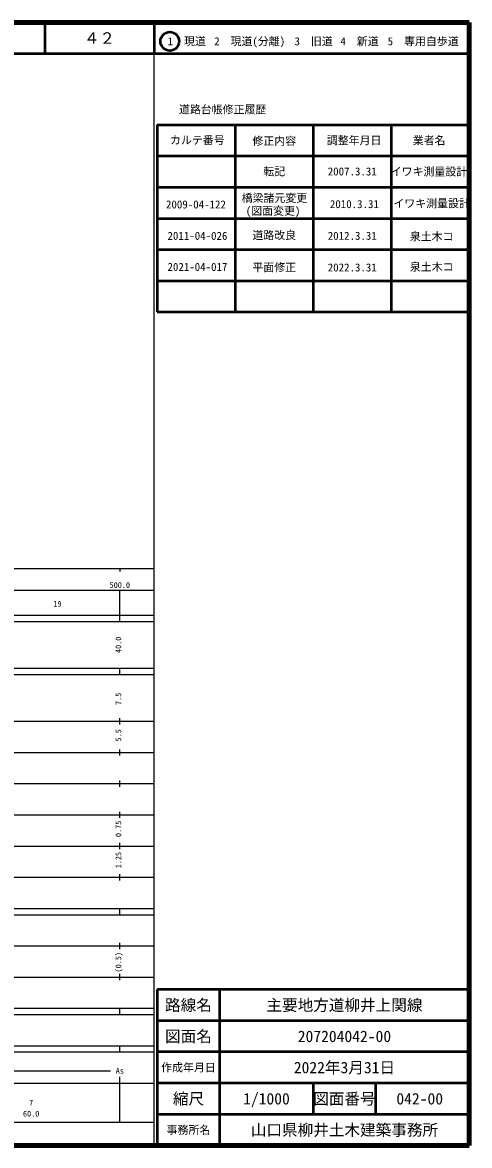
# Model space of a CAD drawing. Units: millimetres on the paper, enlarged 1000 times. Extents: x 40000 to 680090, y 20000 to 380000.
# Drawn here: x 536801 to 680090, y 20000 to 380000 of the extents above; entities that cross this region are included whole.
import ezdxf
from ezdxf.enums import TextEntityAlignment as Align

# ---------------------------------------------------------------- set-up
doc = ezdxf.new("R2010")
doc.units = ezdxf.units.MM
doc.header["$LTSCALE"] = 1000
for name, color, linetype, lineweight in [('M-TTL', 2, 'Continuous', 140), ('M-TTL-BAND', 7, 'Continuous', 25), ('M-TTL-FRAM', 2, 'Continuous', 50), ('M-TTL-LINE', 7, 'Continuous', 50)]:
    doc.layers.add(name, color=color, linetype=linetype, lineweight=lineweight)
doc.layers.add('M-TTL-TXT', color=7, linetype='Continuous')
doc.styles.add('ＭＳ ゴシック', font='')
doc.styles.get('ＭＳ ゴシック').set_extended_font_data('MS Gothic')

msp = doc.modelspace()

# ---------------------------------------------------------------- linework, layer by layer
at = {"layer": 'M-TTL'}
for p, q in [((680000, 380000), (40000, 380000)), ((680000, 20000), (680000, 380000)), ((40000, 20000), (680000, 20000))]:
    msp.add_line(p, q, dxfattribs=at)
at = {"layer": 'M-TTL-BAND'}
for p, q in [((579000, 20000), (579000, 370000)), ((40000, 205000), (579000, 205000)), ((568000, 205000), (568000, 204000)), ((68000, 198000), (579000, 198000)), ((568000, 188000), (568000, 198000)), ((40000, 190000), (579000, 190000)), ((40000, 188000), (579000, 188000)), ((40000, 173000), (579000, 173000)), ((568000, 171000), (568000, 173000)), ((40000, 171000), (579000, 171000)), ((40000, 156000), (579000, 156000)), ((568000, 155000), (568000, 157000)), ((46000, 146000), (579000, 146000)), ((568000, 145000), (568000, 147000)), ((568000, 135000), (568000, 137000)), ((52000, 136000), (579000, 136000)), ((46000, 126000), (579000, 126000)), ((568000, 125000), (568000, 127000)), ((52000, 116000), (579000, 116000)), ((568000, 115000), (568000, 117000)), ((46000, 106000), (579000, 106000)), ((568000, 105000), (568000, 107000)), ((40000, 96000), (579000, 96000)), ((40000, 94000), (579000, 94000)), ((568000, 94000), (568000, 96000)), ((49000, 84000), (579000, 84000)), ((568000, 83000), (568000, 85000)), ((40000, 74000), (579000, 74000)), ((568000, 73000), (568000, 75000)), ((40000, 64000), (579000, 64000)), ((40000, 62000), (579000, 62000)), ((568000, 62000), (568000, 64000)), ((40000, 52000), (579000, 52000)), ((568000, 50000), (568000, 52000)), ((40000, 50000), (579000, 50000)), ((515437, 44000), (565000, 44000)), ((40000, 40000), (579000, 40000)), ((568000, 27500), (568000, 42000)), ((68000, 27500), (579000, 27500))]:
    msp.add_line(p, q, dxfattribs=at)
at = {"layer": 'M-TTL-FRAM'}
for p, q in [((580000, 347197), (580000, 287197)), ((580000, 347197), (680000, 347197)), ((580000, 287197), (680000, 287197)), ((680000, 70000), (580000, 70000)), ((580000, 70000), (580000, 20000))]:
    msp.add_line(p, q, dxfattribs=at)
at = {"layer": 'M-TTL-LINE'}
for p, q in [((543997, 380000), (543997, 370000)), ((579000, 380000), (579000, 370000)), ((40000, 370000), (680000, 370000)), ((605000, 347197), (605000, 287197)), ((630000, 347197), (630000, 287197)), ((655000, 347197), (655000, 287197)), ((580000, 337197), (680000, 337197)), ((580000, 327197), (680000, 327197)), ((580000, 317197), (680000, 317197)), ((580000, 307197), (680000, 307197)), ((580000, 297197), (680000, 297197)), ((600000, 70000), (600000, 20000)), ((680000, 60000), (580000, 60000)), ((680000, 50000), (580000, 50000)), ((680000, 40000), (580000, 40000)), ((630000, 40000), (630000, 30000)), ((650000, 40000), (650000, 30000)), ((680000, 30000), (580000, 30000))]:
    msp.add_line(p, q, dxfattribs=at)
msp.add_circle((584031, 373958), 3000, dxfattribs=at)

# ---------------------------------------------------------------- texts
at = {"layer": 'M-TTL-BAND', "style": 'ＭＳ ゴシック'}
for s, p in [('500.0', (568000, 198195)), ('500.0', (568000, 198195)), ('19', (548019, 192188)), ('As', (568000, 42500)), ('7', (539585, 32265)), ('60.0', (539585, 28748))]:
    msp.add_text(s, height=1833, dxfattribs=at).set_placement(p, align=Align.BOTTOM_CENTER)
for s, p in [('40.0', (569000, 180500)), ('7.5', (569000, 163174)), ('5.5', (569000, 151500)), ('0.75', (569000, 121500)), ('1.25', (569000, 111500)), ('(0.5)', (569000, 78764))]:
    msp.add_text(s, height=1833, rotation=90, dxfattribs=at).set_placement(p, align=Align.BOTTOM_CENTER)
at = {"layer": 'M-TTL-TXT', "style": 'ＭＳ ゴシック'}
for s, height, p in [('４２', 3666, (561497, 375000)), ('1\u3000現道', 2566, (589448, 373958)), ('2\u3000現道(分離)', 2566, (609619, 373958)), ('3\u3000旧道', 2566, (630121, 373958)), ('4\u3000新道', 2566, (644824, 373958)), ('5\u3000専用自歩道', 2566, (665228, 373958)), ('道路台帳修正履歴', 2566, (600968, 352113)), ('カルテ番号', 2566, (592839, 342277)), ('修正内容', 2566, (617509, 342023)), ('調整年月日', 2566, (643089, 342197)), ('業者名', 2566, (667134, 342197)), ('転記', 2566, (617500, 332245)), ('2007.3.31', 2566, (642500, 332245)), ('イワキ測量設計', 2566, (667077, 332189)), ('橋梁諸元変更', 2566, (617562, 323729)), ('2009-04-122', 2566, (592402, 321667)), ('(図面変更)', 2566, (617127, 319603)), ('2010.3.31', 2566, (643186, 321774)), ('イワキ測量設計', 2566, (667941, 321992)), ('道路改良', 2566, (617500, 311802)), ('2011-04-026', 2566, (592877, 311604)), ('2012.3.31', 2566, (642500, 311614)), ('泉土木コ', 2566, (667941, 311404)), ('2021-04-017', 2566, (592877, 301641)), ('平面修正', 2566, (617500, 301508)), ('2022.3.31', 2566, (642500, 301470)), ('泉土木コ', 2566, (667941, 301641)), ('路線名', 3666, (590000, 65000)), ('路線名', 3666, (590000, 65000)), ('主要地方道柳井上関線', 3666, (640000, 65000)), ('図面名', 3666, (590000, 55000)), ('図面名', 3666, (590000, 55000)), ('207204042-00', 3666, (640000, 55000)), ('2022年3月31日', 3666, (640000, 45000)), ('作成年月日', 2566, (590000, 45000)), ('作成年月日', 2566, (590000, 45000)), ('縮尺', 3666, (590000, 35000)), ('縮尺', 3666, (590000, 35000)), ('1/1000', 3666, (615000, 35000)), ('図面番号', 3666, (640000, 35000)), ('図面番号', 3666, (640000, 35000)), ('042-00', 3666, (664125, 35000)), ('事務所名', 2566, (590000, 25000)), ('事務所名', 2566, (590000, 25000)), ('山口県柳井土木建築事務所', 3666, (640000, 25000))]:
    msp.add_text(s, height=height, dxfattribs=at).set_placement(p, align=Align.MIDDLE_CENTER)

doc.saveas('drawing.dxf')
